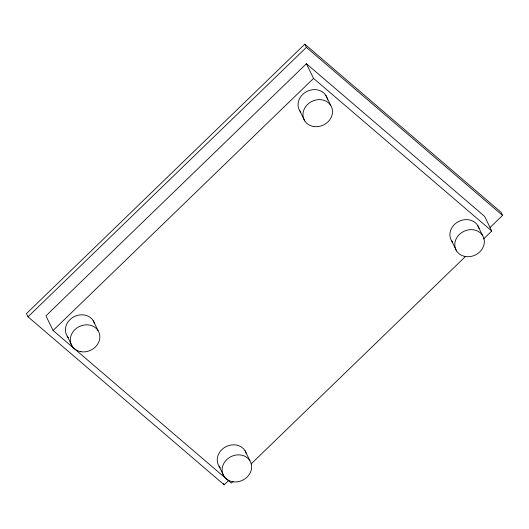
<?xml version="1.0" encoding="UTF-8"?>
<svg xmlns="http://www.w3.org/2000/svg" width="529" height="529" viewBox="0 0 529 529"><rect width="100%" height="100%" fill="white"/><g stroke="black" fill="none" stroke-linecap="round" stroke-linejoin="round"><path stroke-width="0.79" d="M490.085 227.457L502.55 215.396L500.989 212.202L304.823 44.178L26.45 313.604L28.011 316.798L224.177 484.822L228.931 480.226M28.011 316.798L306.377 47.372L304.823 44.178M483.658 238.87L491.765 231.028L484.617 216.368L306.403 63.731L45.944 315.826L53.092 330.486L231.305 483.122L233.038 481.443M53.092 330.486L313.552 78.391L306.403 63.731M251.13 463.933L465.408 256.539M306.377 47.372L502.55 215.396M313.552 78.391L491.765 231.028M477.661 225.407L482.547 235.431M451.687 240.926L456.573 250.951M325.851 95.379L330.737 105.403M299.877 110.905L304.764 120.929M244.98 450.609L249.867 460.633M219.006 466.128L223.893 476.153M223.555 483.546L224.177 484.822M93.17 320.587L98.063 330.612M67.196 336.107L72.089 346.131M220.276 467.775A15.149 13.146 -26 0 1 225.618 446.873A15.149 13.146 -26 0 1 246.369 453.75M327.233 98.52A15.149 13.146 -26 0 1 327.517 99.875M300.684 112.022A15.149 13.146 -26 0 1 306.496 91.643A15.149 13.146 -26 0 1 327.034 97.865M452.493 242.044A15.149 13.146 -26 0 1 458.65 221.479A15.149 13.146 -26 0 1 479.043 228.548M68.466 337.753A15.149 13.146 -26 0 1 73.809 316.845A15.149 13.146 -26 0 1 94.559 323.728M232.694 481.734A15.149 13.146 -26 0 0 251.255 463.774A15.149 13.146 -26 0 0 226.696 459.675A15.149 13.146 -26 0 0 232.694 481.734M313.565 126.51A15.149 13.146 -26 0 0 332.126 108.544A15.149 13.146 -26 0 0 307.567 104.444A15.149 13.146 -26 0 0 313.565 126.51M465.375 256.532A15.149 13.146 -26 0 0 483.936 238.566A15.149 13.146 -26 0 0 459.377 234.466A15.149 13.146 -26 0 0 465.375 256.532M80.884 351.712A15.149 13.146 -26 0 0 99.445 333.746A15.149 13.146 -26 0 0 74.893 329.646A15.149 13.146 -26 0 0 80.884 351.712"/></g></svg>
